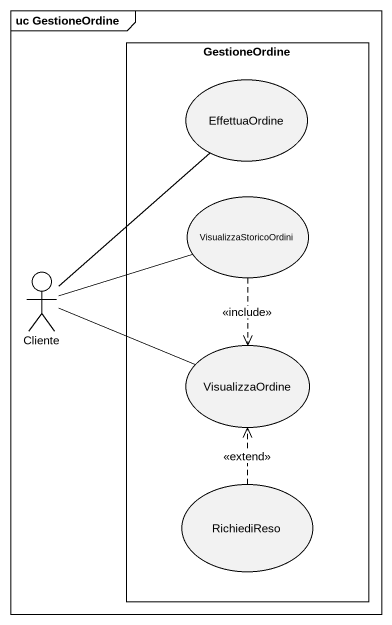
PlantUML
@startuml
mainframe uc GestioneOrdine
rectangle GestioneOrdine {
  usecase EffettuaOrdine
  usecase VisualizzaStoricoOrdini
  usecase VisualizzaOrdine
  usecase RichiediReso
}
actor Cliente
VisualizzaStoricoOrdini ..> VisualizzaOrdine : <<include>>
Cliente -up- EffettuaOrdine
Cliente -right- VisualizzaStoricoOrdini
VisualizzaOrdine -left- Cliente
RichiediReso .up.> VisualizzaOrdine : <<extend>>
@enduml
